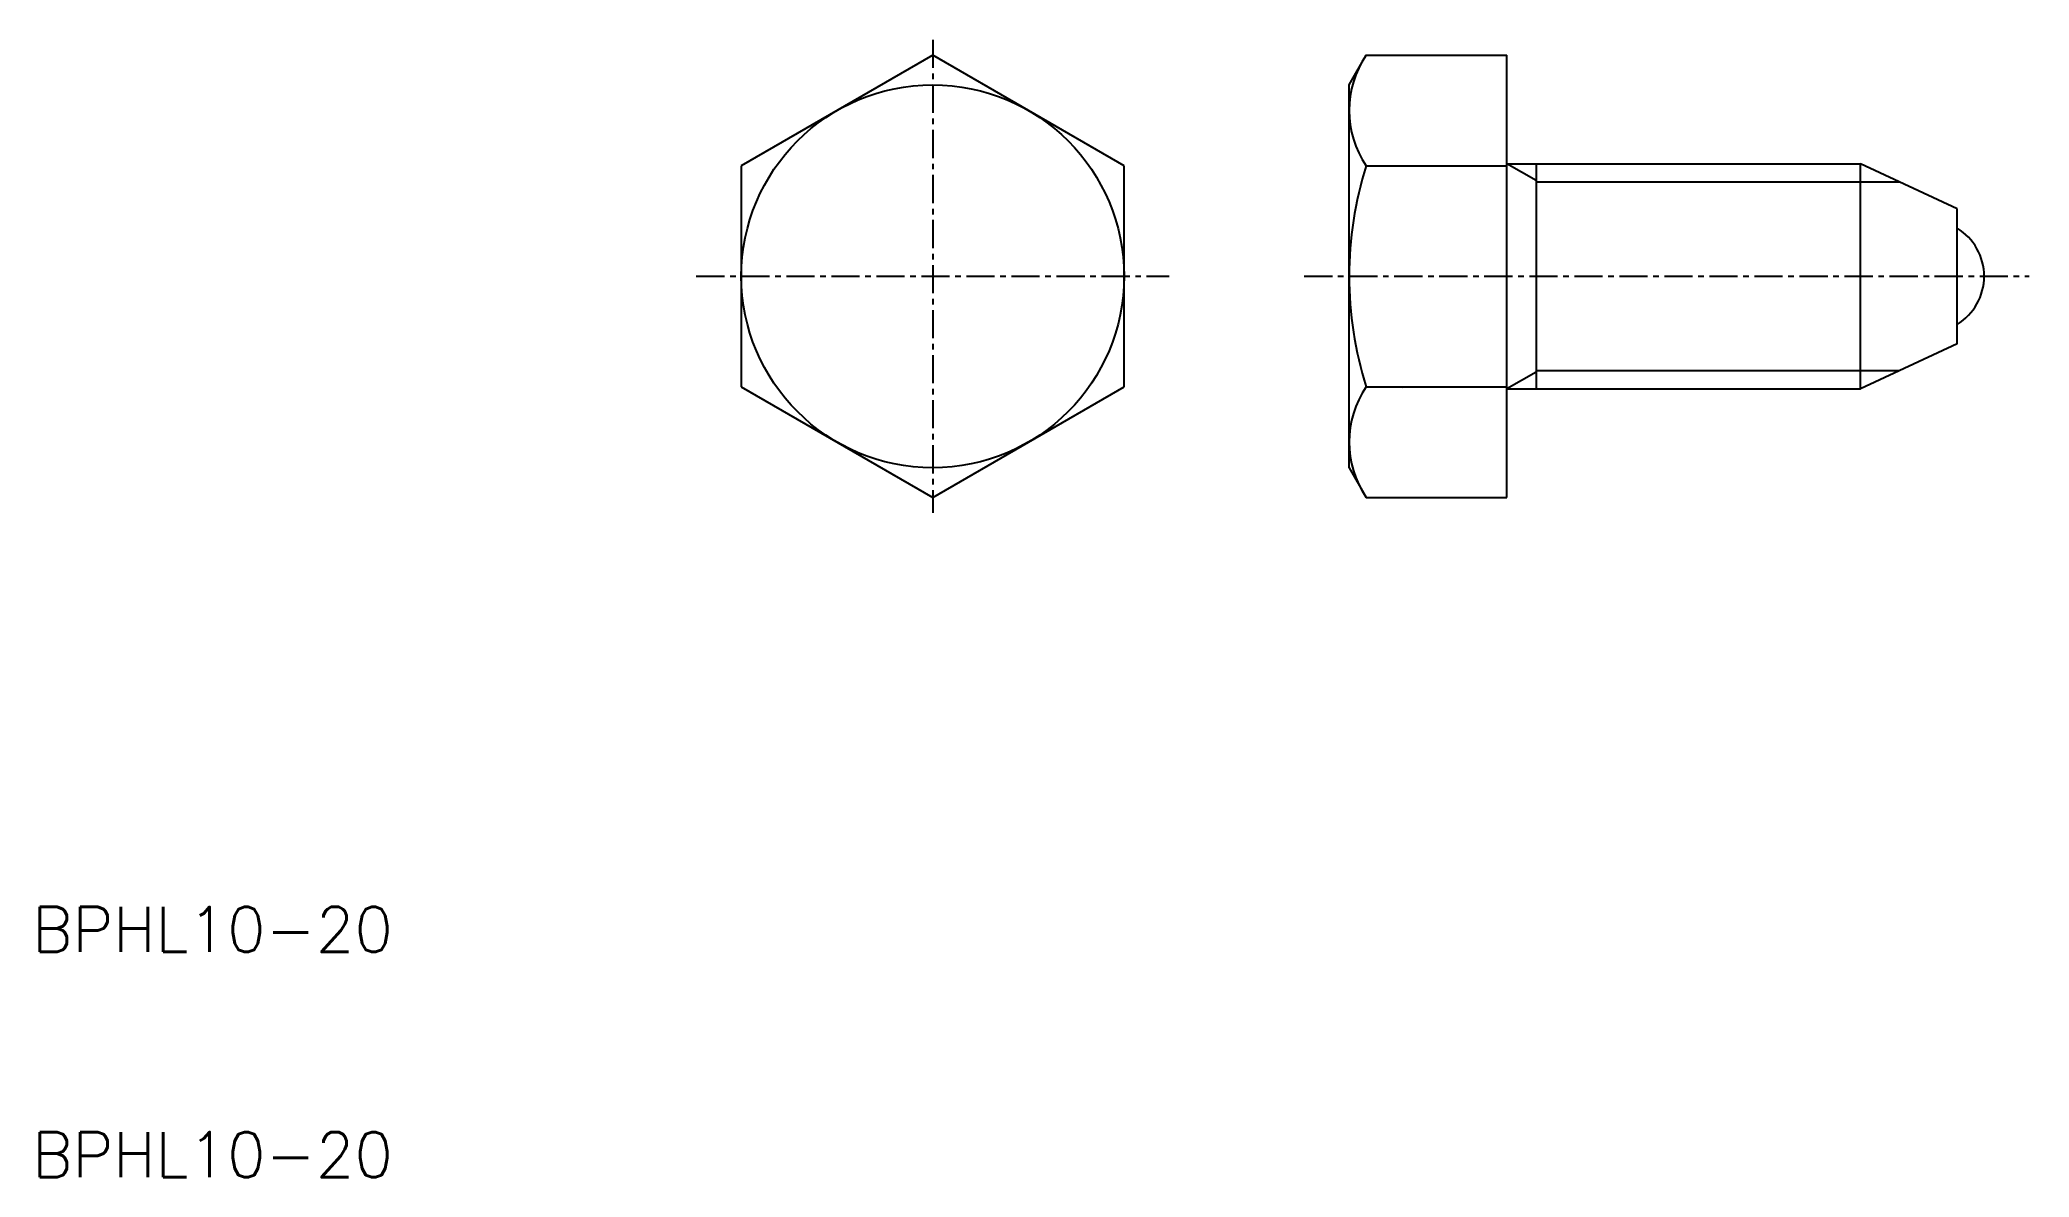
# Model space of a CAD drawing. Extents: x 10.3 to 98.7, y 10 to 60.5.
import ezdxf

# ---------------------------------------------------------------- set-up
doc = ezdxf.new("R2010")
doc.units = 0
doc.linetypes.add('CENTER', pattern=[2, 1.25, -0.25, 0.25, -0.25])
doc.layers.get('0').update_dxf_attribs({"linetype": 'CONTINUOUS'})
doc.layers.add('CENTER', color=1, linetype='CENTER')
doc.styles.get("Standard").update_dxf_attribs({"font": 'txt.shx'})

msp = doc.modelspace()

# ---------------------------------------------------------------- linework, layer by layer
at = {"color": 7, "linetype": 'CONTINUOUS'}
for p, q in [((50, 59.815), (41.5, 54.907)), ((58.5, 54.907), (50, 59.815)), ((68.5, 58.5), (69.259, 59.815)), ((69.259, 59.815), (75.5, 59.815)), ((75.5, 40.185), (75.5, 59.815)), ((68.5, 41.5), (68.5, 58.5)), ((41.5, 54.907), (41.5, 45.093)), ((58.5, 45.093), (58.5, 54.907)), ((69.259, 54.907), (75.5, 54.907)), ((75.5, 55), (91.2, 55)), ((76.799, 55), (76.799, 45)), ((91.2, 45), (91.2, 55)), ((95.5, 52.995), (91.2, 55)), ((95.5, 47.005), (95.5, 52.995)), ((95.5, 47.005), (91.2, 45)), ((41.5, 45.093), (50, 40.185)), ((50, 40.185), (58.5, 45.093)), ((69.259, 45.093), (75.5, 45.093)), ((70.862, 45), (70.862, 45)), ((75.5, 45), (91.2, 45)), ((79.924, 45), (79.924, 45)), ((68.5, 41.5), (69.259, 40.185)), ((69.259, 40.185), (75.5, 40.185))]:
    msp.add_line(p, q, dxfattribs=at)
at = {"color": 3, "linetype": 'CONTINUOUS'}
for p, q in [((76.799, 54.25), (75.5, 55)), ((76.799, 54.188), (92.941, 54.188)), ((76.799, 45.75), (75.5, 45)), ((76.799, 45.812), (92.941, 45.812))]:
    msp.add_line(p, q, dxfattribs=at)
at = {"color": 7, "linetype": 'CONTINUOUS'}
msp.add_circle((50, 50), 8.5, dxfattribs=at)
for centre, radius, start, end in [((72.845, 57.361), 4.345, 145.61565, 214.38436), ((84.741, 50), 16.241, 162.41203, 197.58797), ((94.2, 50), 2.5, 301.33225, 58.66775), ((72.845, 42.639), 4.345, 145.61564, 214.38435)]:
    msp.add_arc(centre, radius, start, end, dxfattribs=at)
at = {"layer": 'CENTER', "color": 1, "linetype": 'CENTER'}
for p, q in [((50, 60.5), (50, 39.5)), ((39.5, 50), (60.5, 50)), ((66.5, 50), (98.7, 50))]:
    msp.add_line(p, q, dxfattribs=at)

# ---------------------------------------------------------------- texts
at = {"color": 7, "linetype": 'CONTINUOUS'}
for p in [(10, 20), (10, 10)]:
    msp.add_text('BPHL10-20', height=2, dxfattribs=at).set_placement(p)

doc.saveas('drawing.dxf')
